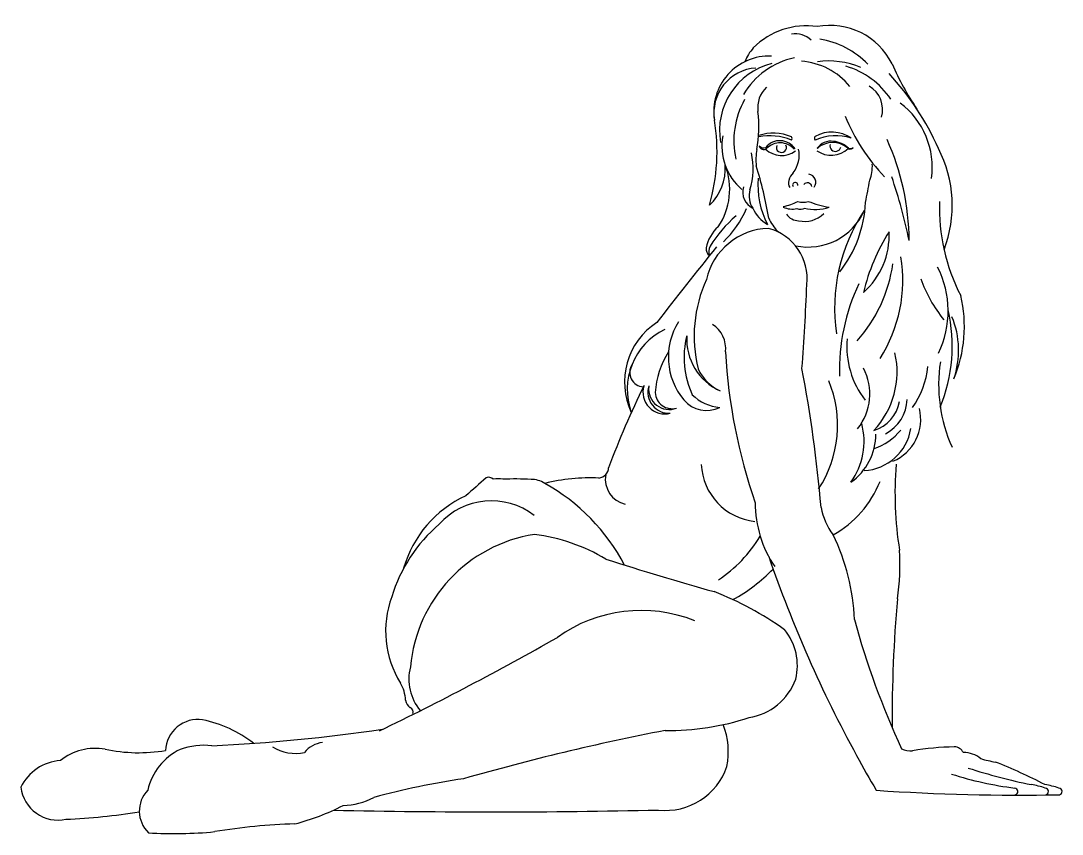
# Model space of a CAD drawing. Extents: x 2.96 to 3.89, y 1.705 to 2.432.
import ezdxf

# ---------------------------------------------------------------- set-up
doc = ezdxf.new("R2010")
doc.units = 0
doc.header["$MEASUREMENT"] = 0
doc.layers.add('MUEBLES', color=17, linetype='CONTINUOUS')
doc.layers.add('PERSONAS', color=21, linetype='CONTINUOUS')

# ---------------------------------------------------------------- blocks, each defined once
blk = doc.blocks.new('CLAUDIA')
at = {"layer": 'PERSONAS'}
for centre, radius, start, end in [((-43.93118, 3.27518), 0.0668, 81.74601, 135.26462), ((-43.91019, 3.28028), 0.06206, 26.38173, 100.58448), ((-43.94115, 3.31462), 0.0202, 45.71501, 99.27968), ((-43.93182, 3.25335), 0.07765, 44.33383, 80.66766), ((-43.9643, 3.26521), 0.04973, 87.96342, 188.69019), ((-43.95014, 3.29649), 0.03837, 137.93625, 159.53257), ((-43.94699, 3.2482), 0.06186, 104.04791, 189.78281), ((-43.92799, 3.24563), 0.06897, 101.54455, 149.63566), ((-43.9397, 3.24919), 0.06111, 39.09344, 86.24463), ((-43.91136, 3.23653), 0.07396, 67.01878, 97.81284), ((-43.91706, 3.23485), 0.07404, 34.08913, 73.30621), ((-43.61606, 3.4125), 0.26047, 203.68573, 213.82313), ((-43.9736, 3.26394), 0.04034, 94.01, 188.9102), ((-44.03915, 3.13151), 0.24743, 24.02013, 42.66674), ((-43.94956, 3.2688), 0.02515, 133.61365, 187.8916), ((-43.88725, 3.26718), 0.02417, 343.2789, 59.67097), ((-43.92071, 3.23942), 0.0753, 150.95514, 192.80024), ((-43.89014, 3.21566), 0.07143, 351.83251, 53.24364), ((-44.08422, 3.25155), 0.11061, 349.42193, 7.16377), ((-43.74239, 3.32247), 0.16578, 201.65911, 224.17621), ((-44.18409, 3.22925), 0.17299, 344.02425, 9.46298), ((-43.95465, 3.23467), 0.05206, 170.21375, 228.79027), ((-43.96066, 3.20797), 0.03813, 65.13816, 110.1999), ((-43.96379, 3.19232), 0.05119, 68.02042, 101.30932), ((-43.94597, 3.24117), 0.00193, 313.9446, 46.0554), ((-43.92186, 3.2414), 0.00221, 133.15166, 226.84834), ((-43.9085, 3.21632), 0.03056, 55.16329, 119.11985), ((-43.90513, 3.19906), 0.04463, 71.59554, 114.12132), ((-44.06137, 3.14881), 0.222, 0.26535, 24.35395), ((-43.92982, 3.22234), 0.04652, 168.95684, 187.04837), ((-43.96954, 3.23785), 0.00505, 219.06145, 292.63951), ((-43.96936, 3.23549), 0.00418, 191.25454, 309.15782), ((-43.95494, 3.22294), 0.01629, 33.50712, 140.99248), ((-43.95339, 3.2465), 0.02053, 226.20199, 307.30314), ((-43.95471, 3.22041), 0.01687, 41.90983, 135.42944), ((-43.95351, 3.23315), 0.00448, 157.47102, 28.24589), ((-43.96401, 3.22643), 0.02639, 323.11679, 11.61051), ((-43.90919, 3.24857), 0.02236, 235.64131, 313.21603), ((-43.90947, 3.22448), 0.01431, 79.95925, 147.70071), ((-43.90767, 3.21713), 0.02045, 48.37248, 132.82464), ((-43.90525, 3.23451), 0.00491, 165.08523, 346.87987), ((-43.90864, 3.2174), 0.02124, 45.2258, 85.49468), ((-43.8921, 3.23509), 0.00333, 233.49717, 324.74568), ((-43.89198, 3.23561), 0.00357, 241.49225, 316.74725), ((-43.9122, 3.18125), 0.1114, 339.13485, 27.23272), ((-44.04562, 3.21428), 0.06676, 343.39328, 12.22842), ((-44.0483, 3.21427), 0.04467, 313.08488, 3.87789), ((-44.05971, 3.19579), 0.05997, 325.98164, 21.00617), ((-44.29159, 3.11674), 0.33102, 9.25332, 17.56344), ((-43.90839, 3.21654), 0.03614, 339.53207, 2.51822), ((-43.89674, 3.19978), 0.07783, 175.55435, 207.09623), ((-43.94036, 3.20149), 0.00693, 161.2458, 216.47559), ((-43.93199, 3.19958), 0.0155, 134.75091, 164.51632), ((-43.92985, 3.20214), 0.00707, 321.78574, 82.60283), ((-44.53818, 3.32334), 0.67431, 348.07805, 349.79783), ((-44.26445, 3.06471), 0.43351, 11.325, 19.16354), ((-43.97172, 3.19338), 0.01637, 164.18886, 243.27524), ((-43.96283, 3.18971), 0.0196, 163.73917, 213.98379), ((-43.94115, 3.19946), 0.00232, 349.27578, 213.31329), ((-43.93034, 3.19728), 0.00429, 15.024, 139.26063), ((-43.96102, 3.22696), 0.04747, 281.09581, 297.82626), ((-43.93425, 3.19782), 0.01364, 250.25989, 289.74011), ((-43.89426, 3.27447), 0.09623, 248.42631, 260.09355), ((-43.98669, 3.18868), 0.10838, 321.91549, 357.54466), ((-43.63992, 3.17951), 0.17241, 178.2323, 207.18728), ((-44.06558, 3.21251), 0.08769, 313.31453, 337.13342), ((-43.94921, 3.19269), 0.03297, 204.9986, 239.32118), ((-43.94397, 3.19747), 0.01938, 245.91781, 282.86258), ((-43.92964, 3.19898), 0.05489, 258.00371, 335.98609), ((-43.93648, 3.18581), 0.0079, 246.27319, 300.68297), ((-43.92304, 3.21805), 0.04028, 255.72579, 287.67219), ((-43.74995, 3.08959), 0.15608, 146.09967, 188.4578), ((-43.91455, 3.0803), 0.12138, 130.93417, 147.85217), ((-43.91649, 3.19284), 0.05352, 205.29908, 220.90853), ((-43.93764, 3.18143), 0.01386, 214.99426, 268.08141), ((-43.93289, 3.19141), 0.02439, 257.66307, 314.81443), ((-43.98692, 3.13639), 0.03466, 131.76044, 168.47665), ((-43.96329, 3.10204), 0.0588, 91.74355, 167.19928), ((-43.97722, 3.11567), 0.04675, 353.65287, 74.94604), ((-43.9255, 3.15461), 0.06835, 311.5205, 2.70548), ((-43.70695, 3.06235), 0.17804, 147.56757, 166.6584), ((-39.58332, -0.40984), 5.67811, 141.25002, 142.11927), ((-44.01298, 3.14285), 0.00792, 176.61932, 232.94895), ((-44.00827, 3.14023), 0.01018, 152.7457, 201.31291), ((-43.9832, 3.1472), 0.13056, 318.15647, 352.0077), ((-43.97536, 3.11422), 0.13031, 327.63362, 9.37121), ((-43.89091, 3.08687), 0.08643, 334.24122, 27.03374), ((-43.90822, 3.06432), 0.12333, 155.6995, 193.67601), ((-46.15883, 3.20323), 2.23, 355.68917, 357.61688), ((-43.72131, 3.03412), 0.18032, 154.64205, 181.72109), ((-43.70895, 3.15879), 0.12749, 199.69636, 218.68547), ((-43.90932, 3.07277), 0.11936, 337.06555, 13.54697), ((-43.94219, 3.05556), 0.14143, 337.30007, 13.19123), ((-43.87321, 3.05176), 0.07809, 340.94053, 22.58916), ((-44.02998, 3.02332), 0.06378, 123.30061, 205.20422), ((-43.99484, 3.04559), 0.05974, 147.84665, 219.71434), ((-44.02843, 3.05363), 0.02508, 352.43935, 58.01719), ((-44.03178, 3.01679), 0.05959, 115.88748, 200.24382), ((-43.96258, 3.04521), 0.07799, 165.47683, 205.12226), ((-43.98718, 3.06183), 0.05098, 176.69742, 245.50475), ((-43.81667, 3.05506), 0.0784, 174.91488, 217.69797), ((-43.9887, 3.00856), 0.07787, 147.5231, 176.00684), ((-43.5097, 3.07789), 0.49463, 183.19363, 199.16718), ((-43.92691, 3.03255), 0.07679, 316.93021, 12.7149), ((-44.07615, 3.03202), 0.01297, 147.2088, 266.71014), ((-43.98866, 3.05486), 0.04405, 206.57239, 243.49807), ((-45.13773, 2.8073), 1.22407, 4.87704, 10.74974), ((-43.92377, 3.01265), 0.04929, 321.07305, 27.95703), ((-43.89853, 3.04496), 0.07634, 324.37731, 354.22106), ((-43.6754, 3.02118), 0.13758, 171.48353, 204.0539), ((-43.38252, 2.67777), 0.77371, 153.72288, 159.65024), ((-44.05781, 3.01433), 0.01947, 163.21565, 284.82706), ((-44.05411, 3.01418), 0.01872, 162.04752, 273.93271), ((-44.0539, 3.01722), 0.01833, 173.37175, 291.1578), ((-44.00679, 2.98467), 0.10352, 326.69955, 22.68563), ((-44.05128, 3.01469), 0.01511, 182.70535, 285.34684), ((-44.02046, 3.0245), 0.02655, 220.0348, 296.69264), ((-44.00575, 3.03936), 0.03868, 224.81412, 265.87213), ((-43.87663, 3.00871), 0.03543, 297.09855, 358.6652), ((-43.88028, 3.01145), 0.03273, 286.81466, 350.39497), ((-43.86946, 2.98994), 0.04046, 292.70299, 14.10301), ((-43.94259, 2.97045), 0.06294, 324.46813, 14.59176), ((-43.88174, 2.98865), 0.04441, 272.81513, 351.07988), ((-43.88647, 3.01225), 0.0508, 288.06346, 321.1165), ((-43.92161, 2.97677), 0.05248, 305.18679, 0.14896), ((-44.11775, 2.94729), 0.00982, 276.85479, 357.34965), ((-43.97161, 2.95222), 0.05367, 182.66075, 263.93813), ((-43.52994, 2.92393), 0.32206, 175.3828, 189.08503), ((-41.45439, -0.20161), 4.18208, 131.35185, 131.68348), ((-44.21504, 2.93286), 0.00542, 42.28665, 115.92804), ((-44.20677, 2.9159), 0.02104, 78.31541, 101.68459), ((-44.19196, 2.69115), 0.24558, 86.59169, 92.46245), ((-44.17671, 2.91553), 0.02078, 55.93137, 91.78138), ((-44.12409, 2.76585), 0.17185, 87.49656, 103.79613), ((-44.2516, 2.77663), 0.17849, 27.75206, 61.00085), ((-44.08792, 2.93655), 0.023, 169.84705, 257.09323), ((-43.95401, 2.96997), 0.09545, 299.29998, 338.25837), ((-44.19285, 2.82868), 0.10234, 114.65376, 164.01303), ((-44.21284, 2.85481), 0.06234, 52.14437, 138.31778), ((-43.87624, 2.91509), 0.10068, 179.77025, 214.27902), ((-43.85799, 2.92301), 0.06122, 190.97142, 216.35045), ((-44.16985, 2.79139), 0.13791, 130.48984, 163.1672), ((-44.15365, 2.75674), 0.13208, 98.97445, 174.82404), ((-44.19538, 2.72372), 0.16485, 58.97788, 82.64052), ((-44.07942, 2.95011), 0.12486, 303.85061, 328.89764), ((-44.07504, 2.80439), 0.18687, 2.01221, 26.14351), ((-42.86874, 3.24506), 1.1594, 199.00935, 208.64003), ((-44.04175, 2.85988), 0.19424, 351.0013, 3.8943), ((-43.07557, 6.14279), 3.43728, 252.47847, 254.16178), ((-44.06815, 2.95956), 0.14888, 298.58342, 316.03581), ((-44.21916, 2.80072), 0.08818, 159.69234, 211.83058), ((-44.12103, 2.56244), 0.29387, 54.60192, 68.57413), ((-42.49569, 2.71581), 1.35898, 175.20085, 180.04603), ((-44.07879, 2.69039), 0.12878, 68.23978, 125.59781), ((-43.98926, 2.77), 0.05002, 345.78907, 39.75684), ((-43.16964, 3.00808), 0.7452, 195.33867, 204.80714), ((-45.45439, 5.07797), 2.62739, 295.75671, 299.67167), ((-44.24275, 2.75778), 0.04382, 165.62076, 220.13217), ((-43.99059, 2.77581), 0.05299, 278.53221, 340.04871), ((-44.323, 2.73707), 0.03363, 3.20512, 30.65237), ((-44.28009, 2.74005), 0.0094, 186.75556, 236.1663), ((-44.28701, 2.72833), 0.00426, 340.69385, 66.80103), ((-44.47493, 2.69262), 0.02911, 81.95384, 177.41445), ((-44.49318, 2.6136), 0.11013, 52.02581, 78.30576), ((-44.05468, 2.94239), 0.23059, 269.32117, 288.30506), ((-44.53888, 4.29047), 1.5941, 272.74461, 278.25297), ((-43.66562, 0.6793), 2.06994, 100.91057, 106.03965), ((-44.07029, 2.69248), 0.0693, 349.35532, 20.81818), ((-44.36054, 2.67626), 0.02505, 97.64372, 140.19069), ((-44.56653, 2.64502), 0.05084, 80.43168, 128.3243), ((-44.52783, 2.83775), 0.14578, 258.02392, 279.40336), ((-44.46723, 2.64637), 0.05408, 116.05171, 167.14185), ((-44.46954, 2.63335), 0.06523, 83.84351, 109.1877), ((-44.38813, 2.72914), 0.03778, 237.25424, 282.75712), ((-43.83845, 2.71023), 0.01666, 242.74991, 277.65038), ((-43.7942, 2.44517), 0.25207, 91.09622, 99.59669), ((-43.799, 2.68824), 0.00896, 25.33632, 90.19558), ((-43.79027, 2.66892), 0.02316, 49.90964, 91.55412), ((-44.59517, 2.64251), 0.04249, 93.90369, 154.10069), ((-43.03592, 3.15141), 0.96779, 208.51787, 210.62578), ((-43.74564, 2.78732), 0.10497, 253.55685, 260.93393), ((-43.94219, 2.2312), 0.48695, 62.58305, 68.30547), ((-44.05713, 2.69842), 0.05806, 263.72803, 341.16146), ((-43.70559, 2.9705), 0.31267, 252.1543, 262.76396), ((-43.62116, 3.19487), 0.54249, 252.24172, 258.40639), ((-44.13268, 1.96062), 0.71576, 98.42464, 104.996), ((-43.74118, 2.59371), 0.07061, 70.6323, 81.04535), ((-43.72896, 2.59371), 0.07061, 70.6323, 81.04535), ((-44.60006, 2.66527), 0.03358, 187.17895, 282.02042), ((-44.50048, 2.63968), 0.02701, 136.13216, 225.76652), ((-43.7395, 4.57625), 1.92222, 266.14554, 271.02732), ((-43.74513, 2.6573), 0.00302, 282.57511, 87.05277), ((-43.71792, 2.6573), 0.00302, 282.57511, 87.05277), ((-43.7057, 2.6573), 0.00302, 282.57511, 87.05277), ((-44.44259, 2.83401), 0.21276, 284.75069, 297.20694), ((-44.34639, 2.70467), 0.05989, 271.03198, 298.42667), ((-44.61455, 3.15824), 0.52625, 272.33952, 279.5229), ((-44.21094, 9.22072), 6.58166, 268.755232, 271.283838), ((-44.37455, 2.10844), 0.52001, 91.52834, 99.46143), ((-44.49631, 2.99666), 0.37704, 266.5006, 275.5217)]:
    blk.add_arc(centre, radius, start, end, dxfattribs=at)

msp = doc.modelspace()

# ---------------------------------------------------------------- block references
at = {"layer": 'MUEBLES'}
msp.add_blockref('CLAUDIA', (47.59306, -0.91413), dxfattribs=at)

doc.saveas('drawing.dxf')
